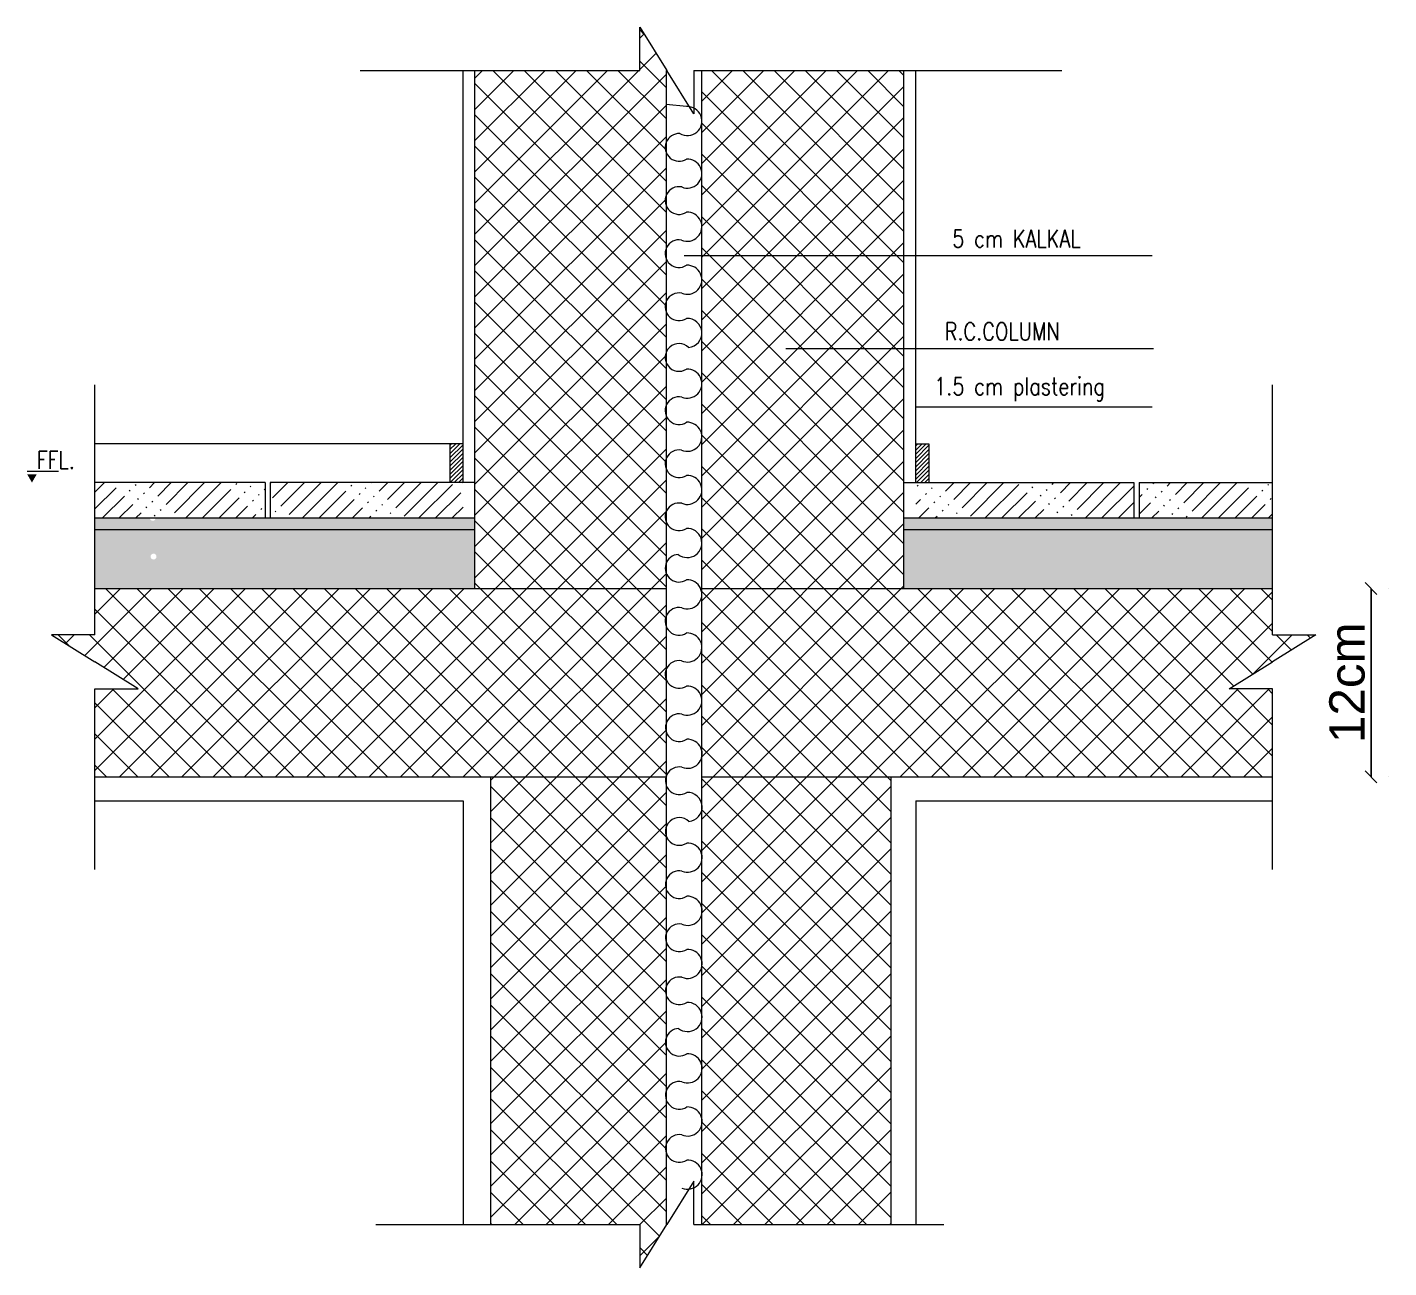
# Model space of a CAD drawing. Header units: metres. Extents: x 202848 to 204724, y 1924431 to 1925550.
# Drawn here: x 203629.18 to 203640.74, y 1924965.04 to 1924975.57 of the extents above; entities that cross this region are included whole.
import ezdxf

# ---------------------------------------------------------------- set-up
doc = ezdxf.new("R2010")
doc.units = ezdxf.units.M
doc.header["$MEASUREMENT"] = 0
for name, color, linetype, lineweight in [('CONCRETE', 94, 'Continuous', 0), ('Dim', 8, 'Continuous', 15), ('KALKAL', 4, 'Continuous', 0), ('MORTAR', 8, 'Continuous', 0), ('PLASTER', 1, 'Continuous', 0), ('SAND', 224, 'Continuous', 0), ('TILES', 142, 'Continuous', 0)]:
    doc.layers.add(name, color=color, linetype=linetype, lineweight=lineweight)
doc.layers.add('Text', color=3, linetype='Continuous')
doc.styles.add('BORDER', font='romans__.ttf')
doc.styles.get("Standard").update_dxf_attribs({"font": 'arial.ttf'})
doc.dimstyles.new('STANDARD$0', dxfattribs={"dimtxt": 0.18, "dimasz": 0.18, "dimexe": 0.18, "dimexo": 0.0625, "dimgap": 0.09, "dimtad": 0, "dimtih": 1, "dimtoh": 1, "dimdec": 4, "dimzin": 0, "dimdsep": 46, "dimtxsty": 'Standard', "dimcen": 0.09, "dimadec": 0, "dimazin": 0, "dimtfac": 1, "dimtdec": 4, "dimtofl": 0, "dimtmove": 0, "dimatfit": 3, "dimfxl": 1, "dimtolj": 1, "dimtzin": 0, "dimarcsym": 0})
pattern_1 = [(45, (203374.29834, 1924834.25891), (-0.070710678, 0.070710678), [0.48, -0.06, 0.01, -0.06, 0.01, -0.06])]
pattern_2 = [(45, (203374.29834, 1924834.258913), (-0.0176776695, 0.0176776695), [])]

# ---------------------------------------------------------------- blocks, each defined once
blk = doc.blocks.new('_OBLIQUE')
at = {"color": 0, "linetype": 'ByBlock'}
blk.add_line((-0.5, -0.5), (0.5, 0.5), dxfattribs=at)
blk = doc.blocks.new('*D765')
at = {"color": 1, "lineweight": -2, "transparency": 16777216}
blk.add_line((203640.588, 1924970.808), (203640.588, 1924969.208), dxfattribs=at)
at = {"color": 3, "lineweight": -2, "transparency": 16777216}
for p, q in [((203640.738, 1924970.808), (203640.738, 1924970.808)), ((203640.738, 1924969.208), (203640.738, 1924969.208))]:
    blk.add_line(p, q, dxfattribs=at)
at = {"layer": 'Defpoints', "color": 0, "lineweight": -2, "transparency": 16777216}
for p in [(203640.588, 1924970.808), (203640.588, 1924969.208), (203640.588, 1924969.208)]:
    blk.add_point(p, dxfattribs=at)
at = {"color": 1, "lineweight": -2, "transparency": 16777216, "xscale": 0.1, "yscale": 0.1, "zscale": 0.1}
for p, rotation in [((203640.588, 1924970.808), 90), ((203640.588, 1924969.208), 270)]:
    blk.add_blockref('_OBLIQUE', p, dxfattribs=dict(at, rotation=rotation))
at = {"color": 3, "transparency": 16777216, "insert": (203640.385, 1924970.008), "char_height": 0.3, "attachment_point": 5, "rotation": 90}
blk.add_mtext('\\A1;12cm', dxfattribs=at)

msp = doc.modelspace()

# ---------------------------------------------------------------- hatches: boundary and pattern name
at = {"layer": 'CONCRETE'}
h = msp.add_hatch(dxfattribs=at)
h.set_pattern_fill('ANSI37', color=256, scale=1.5, style=0)
h.set_pattern_definition([(45, (200617.4982, 1921204.20678), (-0.1325825215, 0.1325825215), []), (135, (200617.4982, 1921204.20678), (-0.1325825215, -0.1325825215), [])])
h.paths.add_polyline_path([(203634.9014, 1924970.8077), (203636.6212, 1924970.8077), (203636.6212, 1924973.636), (203634.9014, 1924973.636)])
h.paths.add_polyline_path([(203636.6212, 1924973.636), (203636.6212, 1924974.6056), (203634.9014, 1924974.6056), (203634.9014, 1924973.636)])
h.paths.add_polyline_path([(203634.9014, 1924975.2077), (203634.9014, 1924974.6056), (203636.6212, 1924974.6056), (203636.6212, 1924975.2077)])
h.paths.add_polyline_path([(203634.6014, 1924974.6056), (203632.9781, 1924974.6056), (203632.9781, 1924970.8077), (203634.6014, 1924970.8077)])
h.paths.add_polyline_path([(203632.9781, 1924975.2077), (203632.9781, 1924974.6056), (203634.6014, 1924974.6056), (203634.6014, 1924975.2186), (203634.3784, 1924975.5749), (203634.3784, 1924975.2077)])
h.paths.add_polyline_path([(203634.9014, 1924970.8077), (203634.9014, 1924969.2077), (203639.7514, 1924969.2077), (203639.7514, 1924969.9547), (203639.3842, 1924969.9547), (203639.7514, 1924970.1845), (203640.1185, 1924970.4142), (203639.7514, 1924970.4142), (203639.7514, 1924970.8077)])
h.paths.add_polyline_path([(203630.25, 1924970.8077), (203630.25, 1924969.2077), (203634.6014, 1924969.2077), (203634.6014, 1924970.8077)])
h.paths.add_polyline_path([(203629.7514, 1924970.4142), (203629.3842, 1924970.4142), (203629.7514, 1924970.1845), (203630.1185, 1924969.9547), (203629.7514, 1924969.9547), (203629.7514, 1924969.2077), (203630.25, 1924969.2077), (203630.25, 1924970.8077), (203629.7514, 1924970.8077)])
h.paths.add_polyline_path([(203634.9014, 1924969.2077), (203634.9014, 1924966.9899), (203636.5097, 1924966.9899), (203636.5097, 1924969.2077)])
h.paths.add_polyline_path([(203633.1118, 1924969.2077), (203633.1118, 1924966.9899), (203634.6014, 1924966.9899), (203634.6014, 1924969.2077)])
h.paths.add_polyline_path([(203633.1118, 1924966.9899), (203633.1118, 1924965.406), (203634.3784, 1924965.406), (203634.3784, 1924965.0388), (203634.6014, 1924965.3952), (203634.6014, 1924966.9899)])
h.paths.add_polyline_path([(203634.9014, 1924966.9899), (203634.9014, 1924966.3759), (203636.5097, 1924966.3759), (203636.5097, 1924966.9899)])
h.paths.add_polyline_path([(203634.9014, 1924966.3759), (203634.9014, 1924965.406), (203636.5097, 1924965.406), (203636.5097, 1924966.3759)])
h.paths.add_polyline_path([(203630.2312, 1924966.747), (203633.6528, 1924966.747), (203633.6528, 1924966.9833), (203630.2312, 1924966.9833)], flags=9)
at = {"layer": 'Dim'}
msp.add_hatch(color=256, dxfattribs=at).paths.add_polyline_path([(203629.2175, 1924971.7077), (203629.2576, 1924971.7772), (203629.1774, 1924971.7772)])
at = {"layer": 'MORTAR'}
h = msp.add_hatch(color=256, dxfattribs=at)
h.paths.add_polyline_path([(203639.7514, 1924971.3077), (203639.7514, 1924971.4077), (203636.6212, 1924971.4077), (203636.6212, 1924971.3077)])
h.paths.add_polyline_path([(203632.9781, 1924971.3077), (203632.9781, 1924971.4077), (203630.2677, 1924971.4077, -0.3302526), (203630.25, 1924971.3838), (203630.25, 1924971.3077)])
h.paths.add_polyline_path([(203630.25, 1924971.3077), (203630.25, 1924971.3838, -0.5034738), (203630.2177, 1924971.4077), (203629.7514, 1924971.4077), (203629.7514, 1924971.3077)])
at = {"layer": 'SAND'}
h = msp.add_hatch(dxfattribs=at)
h.set_pattern_fill('AR-SAND', color=256, scale=0.1, style=0)
h.set_pattern_definition([(37.5, (200617.4982, 1921204.20678), (-0.006299336, 0.192682377), [0, -0.152, 0, -0.17, 0, -0.1625]), (7.5, (200617.4982, 1921204.20678), (0.17697767, 0.282214607), [0, -0.082, 0, -0.137, 0, -0.0525]), (327.5, (200617.3752, 1921204.20678), (0.311414186, 0.0005659054), [0, -0.05, 0, -0.18, 0, -0.235]), (317.5, (200617.3752, 1921204.20678), (0.30061266, 0.087767556), [0, -0.025, 0, -0.118, 0, -0.135])])
h.paths.add_polyline_path([(203639.7514, 1924970.8077), (203639.7514, 1924971.3077), (203636.6212, 1924971.3077), (203636.6212, 1924970.8077)])
h.paths.add_polyline_path([(203632.9781, 1924970.8077), (203632.9781, 1924971.3077), (203630.25, 1924971.3077), (203630.25, 1924971.104, -0.4142136), (203630.275, 1924971.079, -0.4142136), (203630.25, 1924971.054), (203630.25, 1924970.8077)])
h.paths.add_polyline_path([(203630.225, 1924971.079, -0.4142136), (203630.25, 1924971.104), (203630.25, 1924971.3077), (203629.7514, 1924971.3077), (203629.7514, 1924970.8077), (203630.25, 1924970.8077), (203630.25, 1924971.054, -0.4142136)])
at = {"layer": 'TILES'}
h = msp.add_hatch(dxfattribs=at)
h.set_pattern_fill('ANSI31', color=256, scale=0.2, style=0)
h.set_pattern_definition(pattern_2)
h.paths.add_polyline_path([(203632.7662, 1924971.8896), (203632.8781, 1924971.8896), (203632.8781, 1924972.0379), (203632.7662, 1924972.0379)])
h.paths.add_polyline_path([(203632.7662, 1924971.7077), (203632.8781, 1924971.7077), (203632.8781, 1924971.8896), (203632.7662, 1924971.8896)])
h = msp.add_hatch(dxfattribs=at)
h.set_pattern_fill('ANSI31', color=256, scale=0.2, style=0)
h.set_pattern_definition(pattern_2)
h.paths.add_polyline_path([(203636.833, 1924972.0379), (203636.7212, 1924972.0379), (203636.7212, 1924971.7077), (203636.833, 1924971.7077)])
h = msp.add_hatch(dxfattribs=at)
h.set_pattern_fill('ACAD_ISO05W100', color=256, scale=0.02, angle=45, style=0)
h.set_pattern_definition(pattern_1)
h.paths.add_polyline_path([(203631.2392, 1924971.7077), (203631.2392, 1924971.4077), (203632.8781, 1924971.4077), (203632.8781, 1924971.7077)])
h.paths.add_polyline_path([(203631.1963, 1924971.4077), (203631.1963, 1924971.7077), (203629.7514, 1924971.7077), (203629.7514, 1924971.4077)])
h = msp.add_hatch(dxfattribs=at)
h.set_pattern_fill('ACAD_ISO05W100', color=256, scale=0.02, angle=45, style=0)
h.set_pattern_definition(pattern_1)
h.paths.add_polyline_path([(203639.7514, 1924971.4077), (203639.7514, 1924971.7077), (203638.6176, 1924971.7077), (203638.6176, 1924971.4077)])
h.paths.add_polyline_path([(203636.7212, 1924971.7077), (203636.7212, 1924971.4077), (203638.5747, 1924971.4077), (203638.5747, 1924971.7077)])

# ---------------------------------------------------------------- linework, layer by layer
at = {"layer": 'CONCRETE'}
for p, q in [((203632.9781, 1924970.8077), (203632.9781, 1924975.2077)), ((203634.6014, 1924975.2077), (203634.6014, 1924965.406)), ((203634.9014, 1924975.2077), (203634.9014, 1924965.406)), ((203636.6212, 1924970.8077), (203636.6212, 1924975.2077)), ((203629.7514, 1924970.8077), (203634.6014, 1924970.8077)), ((203634.9014, 1924970.8077), (203639.7514, 1924970.8077)), ((203629.7514, 1924969.2077), (203634.6014, 1924969.2077)), ((203633.1118, 1924969.2077), (203633.1118, 1924965.406)), ((203634.9014, 1924969.2077), (203639.7514, 1924969.2077)), ((203636.5097, 1924969.2077), (203636.5097, 1924965.406))]:
    msp.add_line(p, q, dxfattribs=at)
at = {"layer": 'Dim'}
for p, q in [((203634.3784, 1924975.5749), (203634.6081, 1924975.2077)), ((203634.3784, 1924975.2077), (203634.3784, 1924975.5749)), ((203632.0044, 1924975.2077), (203634.3784, 1924975.2077)), ((203634.8379, 1924974.8406), (203634.6081, 1924975.2077)), ((203634.8379, 1924975.2077), (203634.8379, 1924974.8406)), ((203634.8379, 1924975.2077), (203637.9614, 1924975.2077)), ((203634.754, 1924973.636), (203638.73, 1924973.636)), ((203635.6177, 1924972.8457), (203638.7408, 1924972.8457)), ((203629.7514, 1924970.4142), (203629.7514, 1924972.5378)), ((203639.7514, 1924970.4142), (203639.7514, 1924972.5378)), ((203636.7243, 1924972.3521), (203638.73, 1924972.3521)), ((203629.1774, 1924971.8041), (203629.4431, 1924971.8041)), ((203629.7514, 1924970.4142), (203629.3842, 1924970.4142)), ((203629.3842, 1924970.4142), (203629.7514, 1924970.1845)), ((203639.7514, 1924970.4142), (203640.1185, 1924970.4142)), ((203640.1185, 1924970.4142), (203639.7514, 1924970.1845)), ((203630.1185, 1924969.9547), (203629.7514, 1924970.1845)), ((203639.3842, 1924969.9547), (203639.7514, 1924970.1845)), ((203629.7514, 1924969.9547), (203630.1185, 1924969.9547)), ((203629.7514, 1924968.422), (203629.7514, 1924969.9547)), ((203639.7514, 1924969.9547), (203639.3842, 1924969.9547)), ((203639.7514, 1924968.422), (203639.7514, 1924969.9547)), ((203634.8379, 1924965.7732), (203634.6081, 1924965.406)), ((203634.8379, 1924965.406), (203634.8379, 1924965.7732)), ((203632.138, 1924965.406), (203634.3784, 1924965.406)), ((203634.3784, 1924965.0388), (203634.6081, 1924965.406)), ((203634.3784, 1924965.406), (203634.3784, 1924965.0388)), ((203634.8379, 1924965.406), (203636.9614, 1924965.406))]:
    msp.add_line(p, q, dxfattribs=at)
at = {"layer": 'KALKAL'}
msp.add_line((203634.7752, 1924974.9011), (203634.6014, 1924974.9192), dxfattribs=at)
for centre, radius, start, end in [((203634.7821, 1924974.7777), 0.1236, 239.26252, 93.20078), ((203634.7117, 1924974.5542), 0.1174, 86.45419, 302.77571), ((203634.7821, 1924974.3321), 0.1236, 247.31837, 93.20078), ((203634.7117, 1924974.1028), 0.1174, 78.8124, 302.77571), ((203634.7821, 1924973.8807), 0.1236, 246.15594, 93.20078), ((203634.7117, 1924973.652), 0.1174, 79.95676, 302.77571), ((203634.7821, 1924973.4299), 0.1236, 247.31837, 93.20078), ((203634.7117, 1924973.2006), 0.1174, 78.8124, 302.77571), ((203634.7821, 1924972.9785), 0.1236, 274.75893, 93.20078), ((203634.7117, 1924972.77), 0.1174, 46.56438, 302.77571), ((203634.7821, 1924972.5478), 0.1236, 247.31837, 93.20078), ((203634.7117, 1924972.3186), 0.1174, 78.8124, 302.77571), ((203634.7821, 1924972.0965), 0.1236, 246.15594, 93.20078), ((203634.7117, 1924971.8678), 0.1174, 79.95676, 302.77571), ((203634.7821, 1924971.6456), 0.1236, 247.31837, 93.20078), ((203634.7117, 1924971.4164), 0.1174, 78.8124, 302.77571), ((203634.7821, 1924971.1942), 0.1236, 231.4471, 93.20078), ((203634.7117, 1924970.9803), 0.1174, 93.22483, 302.77571), ((203634.7821, 1924970.7582), 0.1236, 247.31837, 93.20078), ((203634.7117, 1924970.5289), 0.1174, 78.8124, 302.77571), ((203634.7821, 1924970.3068), 0.1236, 246.15594, 93.20078), ((203634.7117, 1924970.0781), 0.1174, 79.95676, 302.77571), ((203634.7821, 1924969.8559), 0.1236, 247.31837, 93.20078), ((203634.714, 1924969.6263), 0.1174, 79.95676, 302.77571), ((203634.7844, 1924969.4041), 0.1236, 247.31837, 93.20078), ((203634.714, 1924969.1749), 0.1174, 78.8124, 302.77571), ((203634.7844, 1924968.9527), 0.1236, 274.75893, 93.20078), ((203634.714, 1924968.7443), 0.1174, 46.56438, 302.77571), ((203634.7844, 1924968.5221), 0.1236, 247.31837, 93.20078), ((203634.714, 1924968.2929), 0.1174, 78.8124, 302.77571), ((203634.7844, 1924968.0707), 0.1236, 246.15594, 93.20078), ((203634.714, 1924967.842), 0.1174, 79.95676, 302.77571), ((203634.7844, 1924967.6199), 0.1236, 247.31837, 93.20078), ((203634.714, 1924967.3906), 0.1174, 78.8124, 302.77571), ((203634.7844, 1924967.1685), 0.1236, 231.4471, 93.20078), ((203634.714, 1924966.9546), 0.1174, 93.22483, 302.77571), ((203634.7844, 1924966.7324), 0.1236, 247.31837, 93.20078), ((203634.714, 1924966.5032), 0.1174, 78.8124, 302.77571), ((203634.7844, 1924966.2811), 0.1236, 246.15594, 93.20078), ((203634.714, 1924966.0524), 0.1174, 79.95676, 302.77571), ((203634.7844, 1924965.8302), 0.1236, 247.31837, 93.20078)]:
    msp.add_arc(centre, radius, start, end, dxfattribs=at)
at = {"layer": 'PLASTER'}
for p, q in [((203632.8781, 1924971.7077), (203632.8781, 1924975.2077)), ((203636.7212, 1924971.7077), (203636.7212, 1924975.2077)), ((203629.7514, 1924969.006), (203632.8781, 1924969.006)), ((203632.8781, 1924969.006), (203632.8781, 1924965.406)), ((203636.7212, 1924969.006), (203636.7212, 1924965.406)), ((203636.7212, 1924969.006), (203639.7514, 1924969.006))]:
    msp.add_line(p, q, dxfattribs=at)
at = {"layer": 'SAND'}
for p, q in [((203629.7514, 1924971.3077), (203632.9781, 1924971.3077)), ((203636.6212, 1924971.3077), (203639.7514, 1924971.3077))]:
    msp.add_line(p, q, dxfattribs=at)
at = {"layer": 'TILES'}
for p, q in [((203632.7662, 1924972.0379), (203629.7514, 1924972.0379)), ((203632.8781, 1924972.0379), (203632.7662, 1924972.0379)), ((203632.7662, 1924972.0379), (203632.7662, 1924971.7077)), ((203636.7212, 1924972.0379), (203636.833, 1924972.0379)), ((203636.833, 1924972.0379), (203636.833, 1924971.7077)), ((203631.1963, 1924971.7077), (203629.7514, 1924971.7077)), ((203631.1963, 1924971.7077), (203631.1963, 1924971.4077)), ((203632.9781, 1924971.7077), (203631.2392, 1924971.7077)), ((203631.2392, 1924971.7077), (203631.2392, 1924971.4077)), ((203636.6212, 1924971.7077), (203638.5747, 1924971.7077)), ((203638.5747, 1924971.7077), (203638.5747, 1924971.4077)), ((203638.6176, 1924971.7077), (203638.6176, 1924971.4077)), ((203638.6176, 1924971.7077), (203639.7514, 1924971.7077)), ((203629.7514, 1924971.4077), (203632.9781, 1924971.4077)), ((203636.6212, 1924971.4077), (203639.7514, 1924971.4077))]:
    msp.add_line(p, q, dxfattribs=at)

# ---------------------------------------------------------------- texts
at = {"layer": 'Text', "style": 'BORDER', "width": 0.8}
for s, p in [('5 cm KALKAL', (203637.0317, 1924973.7045)), ('R.C.COLUMN', (203636.9677, 1924972.9161)), ('1.5 cm plastering', (203636.8782, 1924972.4503)), ('FFL.', (203629.2582, 1924971.8238))]:
    msp.add_text(s, height=0.15, dxfattribs=at).set_placement(p)

# ---------------------------------------------------------------- dimensions: what is measured, and where the dimension line sits
at = {"color": 6}
dim = msp.add_linear_dim(base=(203640.5879, 1924969.2077), p1=(203640.5879, 1924970.8077), p2=(203640.5879, 1924969.2077), angle=90, text='12cm', dimstyle='STANDARD$0', override={"dimtxt": 0.3, "dimasz": 0.1, "dimexe": 0.15, "dimexo": 0.15, "dimgap": 0.05, "dimtad": 1, "dimtih": 0, "dimtoh": 0, "dimdec": 2, "dimblk1": 'OBLIQUE', "dimblk2": 'OBLIQUE', "dimsah": 1, "dimcen": 0.1, "dimclrd": 1, "dimclre": 3, "dimclrt": 3, "dimtdec": 2, "dimtofl": 1}, dxfattribs=at)
dim.commit()
dim.dimension.update_dxf_attribs({"geometry": '*D765', "text_midpoint": (203640.3849, 1924970.0077)})

doc.saveas('drawing.dxf')
